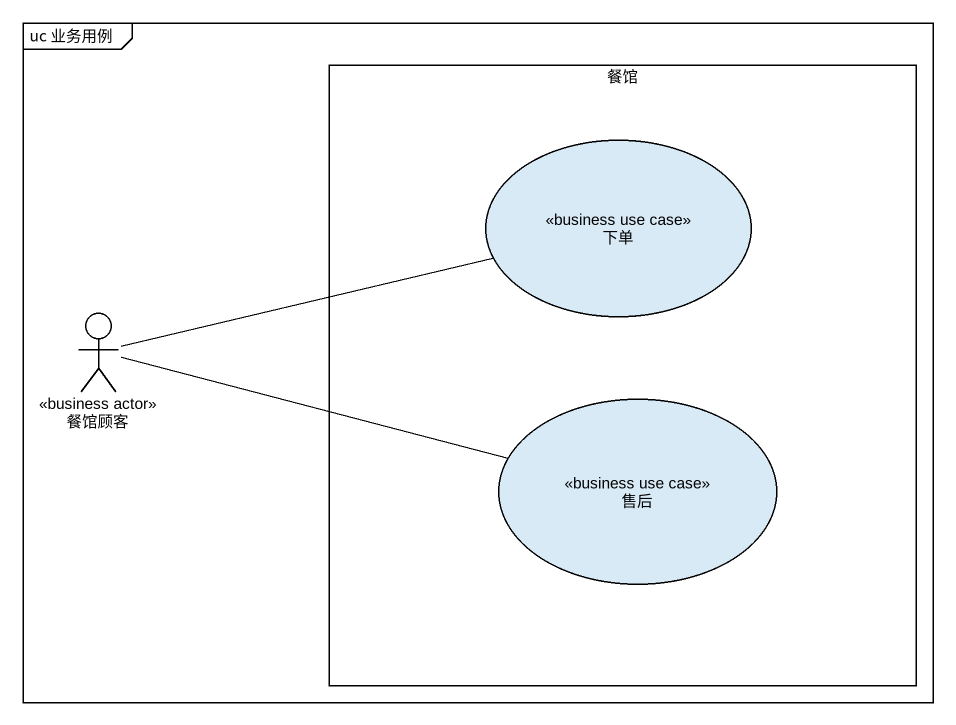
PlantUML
@startuml
mainframe uc 业务用例
rectangle 餐馆 {
  usecase 下单 <<business use case>>
  usecase 售后 <<business use case>>
}
actor 餐馆顾客 <<business actor>>
餐馆顾客 -right- 下单
餐馆顾客 -right- 售后
@enduml
